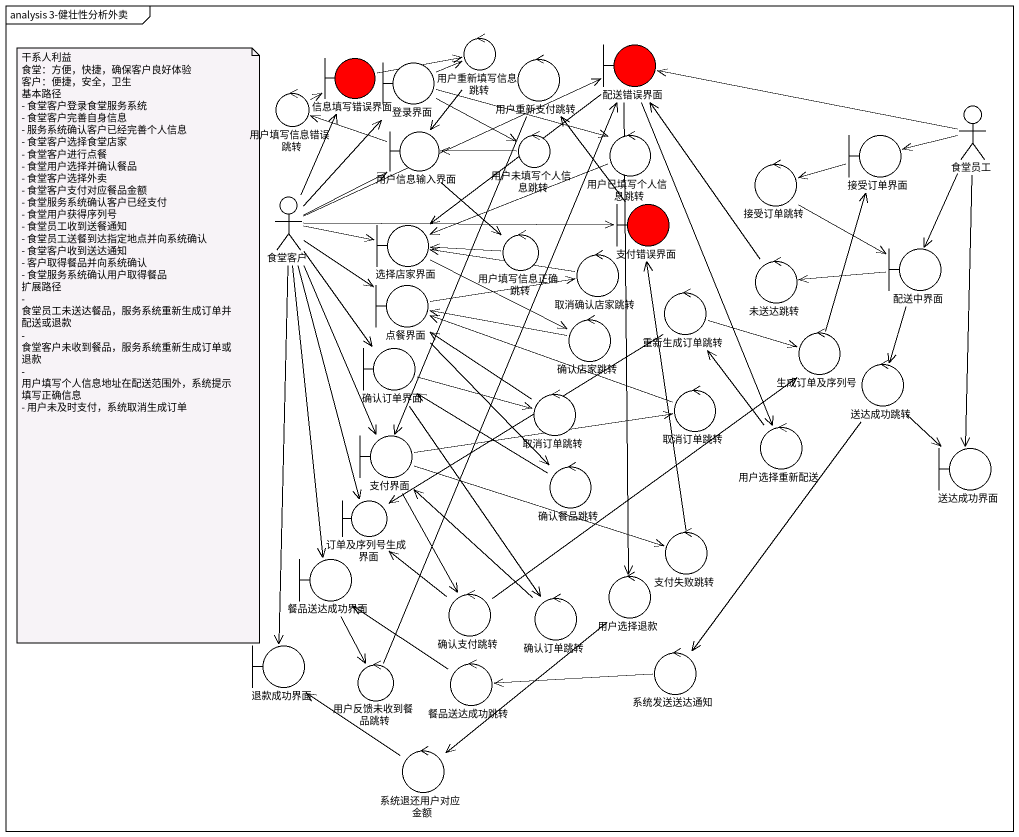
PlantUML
@startuml
mainframe analysis 3-健壮性分析外卖
boundary 信息填写错误界面 #FF0000
control 用户重新填写信息跳转
control 用户重新支付跳转
boundary 配送错误界面 #FF0000
control 用户填写信息错误跳转
boundary 登录界面
boundary 用户信息输入界面
control 用户未填写个人信息跳转
control 用户已填写个人信息跳转
boundary 接受订单界面
actor 食堂员工
control 接受订单跳转
actor 食堂客户
boundary 选择店家界面
boundary 支付错误界面 #FF0000
control 用户填写信息正确跳转
control 取消确认店家跳转
control 未送达跳转
boundary 配送中界面
boundary 点餐界面
control 重新生成订单跳转
boundary 确认订单界面
control 确认店家跳转
control 生成订单及序列号
control 取消订单跳转
control "取消订单跳转" as 取消订单跳转_2
control 送达成功跳转
boundary 支付界面
control 用户选择重新配送
control 确认餐品跳转
boundary 送达成功界面
boundary 订单及序列号生成界面
boundary 餐品送达成功界面
control 支付失败跳转
control 确认支付跳转
control 确认订单跳转
control 用户选择退款
boundary 退款成功界面
control 系统发送送达通知
control 用户反馈未收到餐品跳转
control 餐品送达成功跳转
control 系统退还用户对应金额
信息填写错误界面 -right-> 用户重新填写信息跳转
用户重新填写信息跳转 --> 用户信息输入界面
用户重新支付跳转 --> 支付界面
配送错误界面 --> 选择店家界面
配送错误界面 --> 用户选择重新配送
配送错误界面 --> 用户选择退款
用户填写信息错误跳转 -up-> 信息填写错误界面
登录界面 -right-> 用户重新填写信息跳转
登录界面 --> 用户未填写个人信息跳转
登录界面 -right-> 用户已填写个人信息跳转
用户信息输入界面 -left-> 用户填写信息错误跳转
用户信息输入界面 --> 用户填写信息正确跳转
用户未填写个人信息跳转 -left-> 用户信息输入界面
用户已填写个人信息跳转 -left-> 选择店家界面
接受订单界面 -left-> 接受订单跳转
食堂员工 -left-> 配送错误界面
食堂员工 -left-> 接受订单界面
食堂员工 --> 配送中界面
食堂员工 --> 送达成功界面
接受订单跳转 --> 配送中界面
食堂客户 -up-> 信息填写错误界面
食堂客户 -right-> 配送错误界面
食堂客户 -up-> 登录界面
食堂客户 -up-> 用户信息输入界面
食堂客户 -right-> 选择店家界面
食堂客户 -right-> 支付错误界面
食堂客户 --> 点餐界面
食堂客户 --> 确认订单界面
食堂客户 --> 支付界面
食堂客户 --> 订单及序列号生成界面
食堂客户 --> 餐品送达成功界面
食堂客户 --> 退款成功界面
选择店家界面 -right-> 确认店家跳转
支付错误界面 -up-> 用户重新支付跳转
用户填写信息正确跳转 -left-> 选择店家界面
取消确认店家跳转 -left-> 选择店家界面
未送达跳转 -up-> 配送错误界面
配送中界面 -left-> 未送达跳转
配送中界面 --> 送达成功跳转
点餐界面 -right-> 取消确认店家跳转
点餐界面 --> 确认餐品跳转
重新生成订单跳转 -right-> 生成订单及序列号
重新生成订单跳转 --> 订单及序列号生成界面
确认订单界面 -right-> 取消订单跳转
确认订单界面 --> 确认订单跳转
确认店家跳转 -left-> 点餐界面
生成订单及序列号 -up-> 接受订单界面
取消订单跳转 -up-> 点餐界面
取消订单跳转_2 -left-> 点餐界面
送达成功跳转 --> 送达成功界面
送达成功跳转 --> 系统发送送达通知
支付界面 -right-> 取消订单跳转_2
支付界面 -right-> 支付失败跳转
支付界面 --> 确认支付跳转
用户选择重新配送 -up-> 重新生成订单跳转
确认餐品跳转 -up-> 确认订单界面
餐品送达成功界面 --> 用户反馈未收到餐品跳转
支付失败跳转 -up-> 支付错误界面
确认支付跳转 -up-> 生成订单及序列号
确认支付跳转 -up-> 订单及序列号生成界面
确认订单跳转 -up-> 支付界面
用户选择退款 --> 系统退还用户对应金额
系统发送送达通知 -left-> 餐品送达成功跳转
用户反馈未收到餐品跳转 -up-> 配送错误界面
餐品送达成功跳转 -up-> 餐品送达成功界面
系统退还用户对应金额 -up-> 退款成功界面
note as N1
  干系人利益
  食堂：方便，快捷，确保客户良好体验
  客户：便捷，安全，卫生
  基本路径
  - 食堂客户登录食堂服务系统
  - 食堂客户完善自身信息
  - 服务系统确认客户已经完善个人信息
  - 食堂客户选择食堂店家
  - 食堂客户进行点餐
  - 食堂用户选择并确认餐品
  - 食堂客户选择外卖
  - 食堂客户支付对应餐品金额
  - 食堂服务系统确认客户已经支付
  - 食堂用户获得序列号
  - 食堂员工收到送餐通知
  - 食堂员工送餐到达指定地点并向系统确认
  - 食堂客户收到送达通知
  - 客户取得餐品并向系统确认
  - 食堂服务系统确认用户取得餐品
  扩展路径
  - 食堂员工未送达餐品，服务系统重新生成订单并配送或退款
  - 食堂客户未收到餐品，服务系统重新生成订单或退款
  - 用户填写个人信息地址在配送范围外，系统提示填写正确信息
  - 用户未及时支付，系统取消生成订单
end note
@enduml
